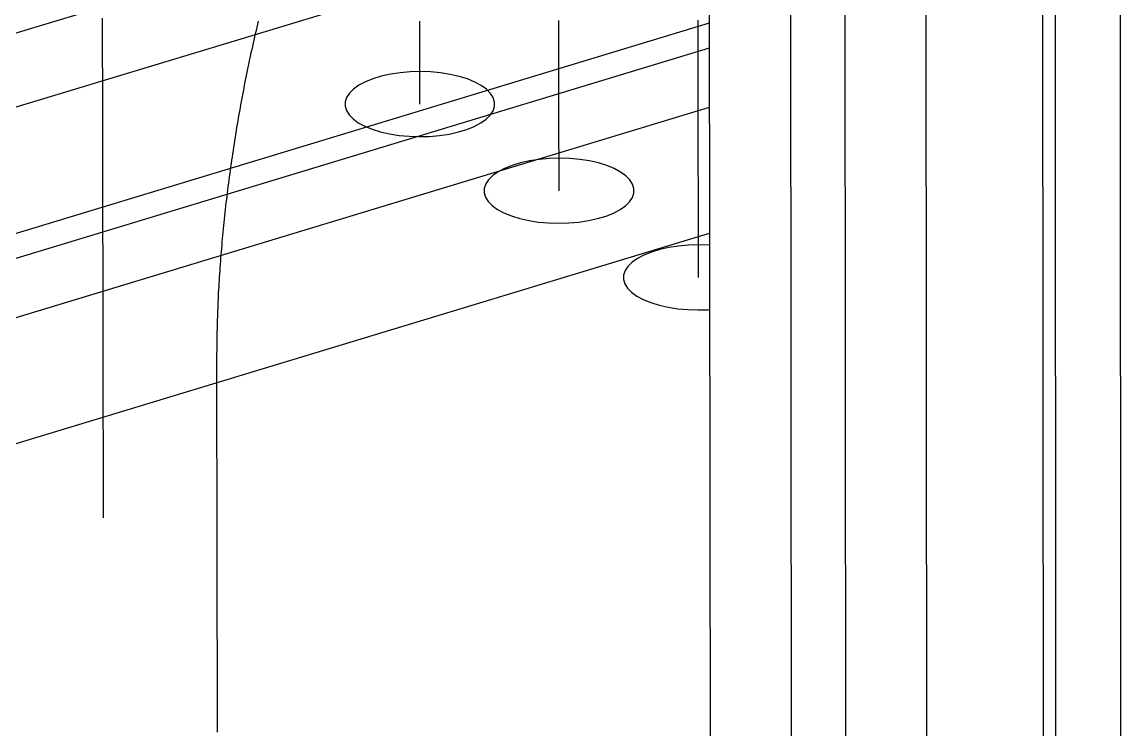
# Model space of a CAD drawing. Header units: millimetres. Extents: x -320 to 323, y -425 to 415.
# Drawn here: x -81.4 to -22.7, y -284.5 to -246.7 of the extents above; entities that cross this region are included whole.
import ezdxf

# ---------------------------------------------------------------- set-up
doc = ezdxf.new("R2010")
doc.units = ezdxf.units.MM
doc.layers.add('SKETCH', color=5, linetype='Continuous')
doc.layers.add('VISIBLE', color=7, linetype='Continuous')

msp = doc.modelspace()

# ---------------------------------------------------------------- linework, layer by layer
at = {"layer": 'SKETCH', "flags": 128}
for points in [[(-77.143, -246.474), (-77.143, -246.704), (-77.142, -246.934), (-77.142, -247.165), (-77.142, -247.395), (-77.141, -247.626), (-77.141, -247.856), (-77.14, -248.086), (-77.14, -248.317), (-77.139, -248.547), (-77.139, -248.778), (-77.139, -249.008), (-77.138, -249.239), (-77.138, -249.469), (-77.137, -249.699), (-77.137, -249.93), (-77.137, -250.16), (-77.136, -250.39), (-77.136, -250.621), (-77.135, -250.851), (-77.135, -251.082), (-77.134, -251.312), (-77.134, -251.542), (-77.134, -251.773), (-77.133, -252.003), (-77.133, -252.233), (-77.132, -252.464), (-77.132, -252.694), (-77.132, -252.924), (-77.131, -253.155), (-77.131, -253.385), (-77.13, -253.615), (-77.13, -253.845), (-77.129, -254.076), (-77.129, -254.306), (-77.129, -254.536), (-77.128, -254.767), (-77.128, -254.997), (-77.127, -255.227), (-77.127, -255.458), (-77.127, -255.688), (-77.126, -255.918), (-77.126, -256.148), (-77.125, -256.379), (-77.125, -256.609), (-77.124, -256.839), (-77.124, -257.069), (-77.124, -257.3), (-77.123, -257.53), (-77.123, -257.76), (-77.122, -257.991), (-77.122, -258.221), (-77.122, -258.451), (-77.121, -258.681), (-77.121, -258.912), (-77.12, -259.142), (-77.12, -259.372), (-77.119, -259.602), (-77.119, -259.833), (-77.119, -260.063), (-77.118, -260.293), (-77.118, -260.523), (-77.117, -260.753), (-77.117, -260.984), (-77.117, -261.214), (-77.116, -261.444), (-77.116, -261.674), (-77.115, -261.905), (-77.115, -262.135), (-77.114, -262.365), (-77.114, -262.595), (-77.114, -262.826), (-77.113, -263.056), (-77.113, -263.286), (-77.112, -263.516), (-77.112, -263.747), (-77.112, -263.977), (-77.111, -264.207), (-77.111, -264.437), (-77.11, -264.667), (-77.11, -264.898), (-77.109, -265.128), (-77.109, -265.358), (-77.109, -265.588), (-77.108, -265.819), (-77.108, -266.049), (-77.107, -266.279), (-77.107, -266.509), (-77.107, -266.739), (-77.106, -266.97), (-77.106, -267.2), (-77.105, -267.43), (-77.105, -267.66), (-77.104, -267.89), (-77.104, -268.121), (-77.104, -268.351), (-77.103, -268.581), (-77.103, -268.811), (-77.102, -269.041), (-77.102, -269.271), (-77.102, -269.501), (-77.101, -269.732), (-77.101, -269.962), (-77.1, -270.192), (-77.1, -270.422), (-77.099, -270.652), (-77.099, -270.882), (-77.099, -271.112), (-77.098, -271.342), (-77.098, -271.573), (-77.097, -271.803), (-77.097, -272.033), (-77.097, -272.263), (-77.096, -272.493), (-77.096, -272.723), (-77.095, -272.953), (-77.095, -273.183)], [(-68.808, -246.632), (-68.848, -246.801), (-68.889, -246.971), (-68.929, -247.141), (-68.968, -247.311), (-69.007, -247.481), (-69.046, -247.651), (-69.085, -247.821), (-69.123, -247.992), (-69.16, -248.163), (-69.198, -248.334), (-69.235, -248.505), (-69.272, -248.676), (-69.308, -248.848), (-69.344, -249.02), (-69.38, -249.193), (-69.415, -249.365), (-69.45, -249.538), (-69.485, -249.712), (-69.519, -249.885), (-69.553, -250.059), (-69.587, -250.233), (-69.62, -250.407), (-69.653, -250.581), (-69.686, -250.756), (-69.718, -250.93), (-69.75, -251.105), (-69.782, -251.279), (-69.813, -251.454), (-69.844, -251.629), (-69.874, -251.803), (-69.904, -251.978), (-69.934, -252.152), (-69.963, -252.327), (-69.992, -252.501), (-70.02, -252.676), (-70.049, -252.85), (-70.076, -253.025), (-70.104, -253.2), (-70.131, -253.375), (-70.157, -253.551), (-70.184, -253.726), (-70.21, -253.902), (-70.235, -254.077), (-70.261, -254.253), (-70.285, -254.428), (-70.31, -254.604), (-70.334, -254.779), (-70.358, -254.955), (-70.381, -255.13), (-70.404, -255.305), (-70.426, -255.481), (-70.448, -255.656), (-70.47, -255.83), (-70.491, -256.005), (-70.512, -256.18), (-70.533, -256.354), (-70.553, -256.528), (-70.572, -256.701), (-70.592, -256.875), (-70.61, -257.048), (-70.629, -257.222), (-70.647, -257.395), (-70.665, -257.569), (-70.682, -257.742), (-70.699, -257.916), (-70.715, -258.089), (-70.731, -258.262), (-70.747, -258.435), (-70.762, -258.608), (-70.777, -258.78), (-70.792, -258.953), (-70.806, -259.125), (-70.819, -259.297), (-70.832, -259.468), (-70.845, -259.64), (-70.858, -259.811), (-70.87, -259.981), (-70.881, -260.152), (-70.892, -260.322), (-70.903, -260.491), (-70.914, -260.66), (-70.923, -260.829), (-70.933, -260.996), (-70.942, -261.161), (-70.95, -261.325), (-70.957, -261.488), (-70.964, -261.649), (-70.971, -261.809), (-70.977, -261.968), (-70.983, -262.127), (-70.988, -262.285), (-70.993, -262.444), (-70.998, -262.602), (-71.002, -262.761), (-71.006, -262.921), (-71.009, -263.081), (-71.013, -263.243), (-71.016, -263.406), (-71.019, -263.57), (-71.022, -263.736), (-71.025, -263.904), (-71.027, -264.075), (-71.03, -264.247), (-71.032, -264.423), (-71.035, -264.601), (-71.037, -264.783), (-71.04, -265.023), (-71.043, -265.268), (-71.045, -265.517), (-71.046, -265.771), (-71.047, -266.028), (-71.047, -266.29), (-71.047, -266.554), (-71.047, -266.821), (-71.046, -267.091), (-71.046, -267.363), (-71.044, -267.637), (-71.043, -267.913), (-71.042, -268.189), (-71.04, -268.467), (-71.038, -268.746), (-71.037, -269.025), (-71.035, -269.304), (-71.033, -269.582), (-71.032, -269.86), (-71.03, -270.137), (-71.029, -270.412), (-71.028, -270.686), (-71.027, -270.958), (-71.027, -271.228), (-71.026, -271.497), (-71.026, -271.765), (-71.025, -272.034), (-71.025, -272.302), (-71.024, -272.571), (-71.024, -272.839), (-71.023, -273.108), (-71.023, -273.376), (-71.023, -273.645), (-71.022, -273.913), (-71.022, -274.182), (-71.021, -274.451), (-71.021, -274.719), (-71.02, -274.988), (-71.02, -275.256), (-71.019, -275.525), (-71.019, -275.793), (-71.019, -276.062), (-71.018, -276.33), (-71.018, -276.599), (-71.017, -276.867), (-71.017, -277.136), (-71.016, -277.404), (-71.016, -277.672), (-71.015, -277.941), (-71.015, -278.209), (-71.015, -278.478), (-71.014, -278.746), (-71.014, -279.015), (-71.013, -279.283), (-71.013, -279.551), (-71.012, -279.82), (-71.012, -280.088), (-71.011, -280.357), (-71.011, -280.625), (-71.01, -280.893), (-71.01, -281.162), (-71.01, -281.43), (-71.009, -281.699), (-71.009, -281.967), (-71.008, -282.235), (-71.008, -282.504), (-71.007, -282.772), (-71.007, -283.041), (-71.006, -283.309), (-71.006, -283.577), (-71.006, -283.846), (-71.005, -284.114), (-71.005, -284.382), (-71.004, -284.651)], [(-60.178, -251.074), (-60.178, -250.863), (-60.178, -250.651), (-60.179, -250.44), (-60.179, -250.228), (-60.179, -250.017), (-60.179, -249.806), (-60.18, -249.594), (-60.18, -249.383), (-60.18, -249.171), (-60.181, -248.96), (-60.181, -248.749), (-60.181, -248.537), (-60.182, -248.326), (-60.182, -248.114), (-60.182, -247.903), (-60.182, -247.691), (-60.183, -247.48), (-60.183, -247.269), (-60.183, -247.057), (-60.184, -246.846), (-60.184, -246.634)], [(-52.739, -255.703), (-52.739, -255.491), (-52.739, -255.28), (-52.74, -255.068), (-52.74, -254.857), (-52.74, -254.645), (-52.74, -254.434), (-52.741, -254.222), (-52.741, -254.011), (-52.741, -253.799), (-52.741, -253.588), (-52.742, -253.376), (-52.742, -253.165), (-52.742, -252.953), (-52.742, -252.742), (-52.743, -252.53), (-52.743, -252.319), (-52.743, -252.107), (-52.743, -251.896), (-52.744, -251.684), (-52.744, -251.473), (-52.744, -251.261), (-52.745, -251.05), (-52.745, -250.838), (-52.745, -250.627), (-52.745, -250.415), (-52.746, -250.204), (-52.746, -249.992), (-52.746, -249.781), (-52.746, -249.569), (-52.747, -249.358), (-52.747, -249.146), (-52.747, -248.934), (-52.747, -248.723), (-52.748, -248.511), (-52.748, -248.3), (-52.748, -248.088), (-52.748, -247.877), (-52.749, -247.665), (-52.749, -247.454), (-52.749, -247.242), (-52.749, -247.031), (-52.75, -246.819), (-52.75, -246.607)], [(-52.739, -255.703), (-52.739, -255.491), (-52.739, -255.28), (-52.74, -255.068), (-52.74, -254.857), (-52.74, -254.645), (-52.74, -254.434), (-52.741, -254.222), (-52.741, -254.011), (-52.741, -253.799), (-52.741, -253.588), (-52.742, -253.376), (-52.742, -253.165), (-52.742, -252.953), (-52.742, -252.742), (-52.743, -252.53), (-52.743, -252.319), (-52.743, -252.107), (-52.743, -251.896), (-52.744, -251.684), (-52.744, -251.473), (-52.744, -251.261), (-52.745, -251.05), (-52.745, -250.838), (-52.745, -250.627), (-52.745, -250.415), (-52.746, -250.204), (-52.746, -249.992), (-52.746, -249.781), (-52.746, -249.569), (-52.747, -249.358), (-52.747, -249.146), (-52.747, -248.934), (-52.747, -248.723), (-52.748, -248.511), (-52.748, -248.3), (-52.748, -248.088), (-52.748, -247.877), (-52.749, -247.665), (-52.749, -247.454), (-52.749, -247.242), (-52.749, -247.031), (-52.75, -246.819), (-52.75, -246.607)], [(-45.293, -260.336), (-45.293, -260.124), (-45.293, -259.913), (-45.293, -259.701), (-45.294, -259.49), (-45.294, -259.278), (-45.294, -259.067), (-45.294, -258.855), (-45.294, -258.643), (-45.295, -258.432), (-45.295, -258.22), (-45.295, -258.009), (-45.295, -257.797), (-45.296, -257.586), (-45.296, -257.374), (-45.296, -257.162), (-45.296, -256.951), (-45.296, -256.739), (-45.297, -256.528), (-45.297, -256.316), (-45.297, -256.104), (-45.297, -255.893), (-45.298, -255.681), (-45.298, -255.47), (-45.298, -255.258), (-45.298, -255.046), (-45.299, -254.835), (-45.299, -254.623), (-45.299, -254.412), (-45.299, -254.2), (-45.299, -253.988), (-45.3, -253.777), (-45.3, -253.565), (-45.3, -253.354), (-45.3, -253.142), (-45.301, -252.93), (-45.301, -252.719), (-45.301, -252.507), (-45.301, -252.295), (-45.301, -252.084), (-45.302, -251.872), (-45.302, -251.66), (-45.302, -251.449), (-45.302, -251.237), (-45.303, -251.026), (-45.303, -250.814), (-45.303, -250.602), (-45.303, -250.391), (-45.303, -250.179), (-45.304, -249.967), (-45.304, -249.756), (-45.304, -249.544), (-45.304, -249.332), (-45.305, -249.121), (-45.305, -248.909), (-45.305, -248.697), (-45.305, -248.486), (-45.305, -248.274), (-45.306, -248.062), (-45.306, -247.851), (-45.306, -247.639), (-45.306, -247.427), (-45.307, -247.216), (-45.307, -247.004), (-45.307, -246.792), (-45.307, -246.58)], [(-45.293, -260.336), (-45.293, -260.124), (-45.293, -259.913), (-45.293, -259.701), (-45.294, -259.49), (-45.294, -259.278), (-45.294, -259.067), (-45.294, -258.855), (-45.294, -258.643), (-45.295, -258.432), (-45.295, -258.22), (-45.295, -258.009), (-45.295, -257.797), (-45.296, -257.586), (-45.296, -257.374), (-45.296, -257.162), (-45.296, -256.951), (-45.296, -256.739), (-45.297, -256.528), (-45.297, -256.316), (-45.297, -256.104), (-45.297, -255.893), (-45.298, -255.681), (-45.298, -255.47), (-45.298, -255.258), (-45.298, -255.046), (-45.299, -254.835), (-45.299, -254.623), (-45.299, -254.412), (-45.299, -254.2), (-45.299, -253.988), (-45.3, -253.777), (-45.3, -253.565), (-45.3, -253.354), (-45.3, -253.142), (-45.301, -252.93), (-45.301, -252.719), (-45.301, -252.507), (-45.301, -252.295), (-45.301, -252.084), (-45.302, -251.872), (-45.302, -251.66), (-45.302, -251.449), (-45.302, -251.237), (-45.303, -251.026), (-45.303, -250.814), (-45.303, -250.602), (-45.303, -250.391), (-45.303, -250.179), (-45.304, -249.967), (-45.304, -249.756), (-45.304, -249.544), (-45.304, -249.332), (-45.305, -249.121), (-45.305, -248.909), (-45.305, -248.697), (-45.305, -248.486), (-45.305, -248.274), (-45.306, -248.062), (-45.306, -247.851), (-45.306, -247.639), (-45.306, -247.427), (-45.307, -247.216), (-45.307, -247.004), (-45.307, -246.792), (-45.307, -246.58)], [(-56.892, -250.077), (-57.234, -249.893), (-57.631, -249.73), (-58.075, -249.593), (-58.559, -249.483), (-59.072, -249.403), (-59.607, -249.354), (-60.152, -249.337), (-60.697, -249.352), (-61.233, -249.399), (-61.749, -249.478), (-62.236, -249.586), (-62.684, -249.722), (-63.086, -249.883), (-63.434, -250.067), (-63.721, -250.269), (-63.942, -250.486), (-64.093, -250.714), (-64.171, -250.949), (-64.174, -251.186), (-64.103, -251.421), (-63.96, -251.65), (-63.745, -251.868), (-63.464, -252.071), (-63.122, -252.255), (-62.725, -252.418), (-62.281, -252.556), (-61.797, -252.666), (-61.283, -252.746), (-60.749, -252.795), (-60.204, -252.812), (-59.658, -252.797), (-59.122, -252.749), (-58.606, -252.671), (-58.119, -252.562), (-57.671, -252.426), (-57.269, -252.265), (-56.921, -252.082), (-56.634, -251.879), (-56.413, -251.662), (-56.262, -251.434), (-56.185, -251.199), (-56.181, -250.962), (-56.252, -250.727), (-56.396, -250.498), (-56.611, -250.28), (-56.892, -250.077)], [(-49.452, -254.705), (-49.794, -254.52), (-50.192, -254.358), (-50.636, -254.22), (-51.12, -254.11), (-51.634, -254.03), (-52.169, -253.981), (-52.714, -253.964), (-53.26, -253.979), (-53.796, -254.026), (-54.312, -254.105), (-54.799, -254.213), (-55.247, -254.349), (-55.649, -254.511), (-55.997, -254.694), (-56.284, -254.897), (-56.505, -255.114), (-56.656, -255.342), (-56.734, -255.577), (-56.737, -255.815), (-56.666, -256.05), (-56.522, -256.279), (-56.307, -256.497), (-56.026, -256.701), (-55.684, -256.885), (-55.287, -257.048), (-54.842, -257.186), (-54.358, -257.296), (-53.844, -257.376), (-53.309, -257.425), (-52.764, -257.443), (-52.218, -257.427), (-51.682, -257.38), (-51.165, -257.301), (-50.678, -257.193), (-50.229, -257.056), (-49.828, -256.895), (-49.48, -256.711), (-49.193, -256.509), (-48.972, -256.291), (-48.821, -256.063), (-48.744, -255.828), (-48.74, -255.591), (-48.812, -255.355), (-48.956, -255.126), (-49.171, -254.908), (-49.452, -254.705)], [(-49.452, -254.705), (-49.794, -254.52), (-50.192, -254.358), (-50.636, -254.22), (-51.12, -254.11), (-51.634, -254.03), (-52.169, -253.981), (-52.714, -253.964), (-53.26, -253.979), (-53.796, -254.026), (-54.312, -254.105), (-54.799, -254.213), (-55.247, -254.349), (-55.649, -254.511), (-55.997, -254.694), (-56.284, -254.897), (-56.505, -255.114), (-56.656, -255.342), (-56.734, -255.577), (-56.737, -255.815), (-56.666, -256.05), (-56.522, -256.279), (-56.307, -256.497), (-56.026, -256.701), (-55.684, -256.885), (-55.287, -257.048), (-54.842, -257.186), (-54.358, -257.296), (-53.844, -257.376), (-53.309, -257.425), (-52.764, -257.443), (-52.218, -257.427), (-51.682, -257.38), (-51.165, -257.301), (-50.678, -257.193), (-50.229, -257.056), (-49.828, -256.895), (-49.48, -256.711), (-49.193, -256.509), (-48.972, -256.291), (-48.821, -256.063), (-48.744, -255.828), (-48.74, -255.591), (-48.812, -255.355), (-48.956, -255.126), (-49.171, -254.908), (-49.452, -254.705)], [(-44.697, -258.615), (-44.724, -258.612), (-45.269, -258.595), (-45.815, -258.61), (-46.351, -258.658), (-46.868, -258.737), (-47.355, -258.845), (-47.804, -258.981), (-48.206, -259.143), (-48.553, -259.327), (-48.84, -259.529), (-49.061, -259.747), (-49.212, -259.975), (-49.29, -260.211), (-49.293, -260.448), (-49.222, -260.684), (-49.077, -260.913), (-48.862, -261.131), (-48.581, -261.335), (-48.238, -261.52), (-47.841, -261.683), (-47.396, -261.82), (-46.911, -261.931), (-46.397, -262.011), (-45.862, -262.06), (-45.316, -262.077), (-44.77, -262.062), (-44.694, -262.055)], [(-44.697, -258.615), (-44.724, -258.612), (-45.269, -258.595), (-45.815, -258.61), (-46.351, -258.658), (-46.868, -258.737), (-47.355, -258.845), (-47.804, -258.981), (-48.206, -259.143), (-48.553, -259.327), (-48.84, -259.529), (-49.061, -259.747), (-49.212, -259.975), (-49.29, -260.211), (-49.293, -260.448), (-49.222, -260.684), (-49.077, -260.913), (-48.862, -261.131), (-48.581, -261.335), (-48.238, -261.52), (-47.841, -261.683), (-47.396, -261.82), (-46.911, -261.931), (-46.397, -262.011), (-45.862, -262.06), (-45.316, -262.077), (-44.77, -262.062), (-44.694, -262.055)]]:
    msp.add_lwpolyline(points, dxfattribs=at)
at = {"layer": 'VISIBLE'}
for p, q in [((-45.127, 151.437), (-44.531, -417.654)), ((-26.478, 149.612), (-26.128, -419.567)), ((-40.746, 148.828), (-40.207, -420.389)), ((-22.968, 147.524), (-22.664, -421.755)), ((-37.824, 147.088), (-37.324, -422.212)), ((-27.156, 146.305), (-26.796, -423.032)), ((-33.439, 144.477), (-32.997, -424.949)), ((-155.094, -269.49), (-44.721, -236.049)), ((-150.833, -272.162), (-44.717, -239.998)), ((-143.565, -276.722), (-44.71, -246.737)), ((-142.132, -277.621), (-44.708, -248.066)), ((-138.723, -279.759), (-44.705, -251.229)), ((-131.464, -284.313), (-44.698, -257.964))]:
    msp.add_line(p, q, dxfattribs=at)

doc.saveas('drawing.dxf')
